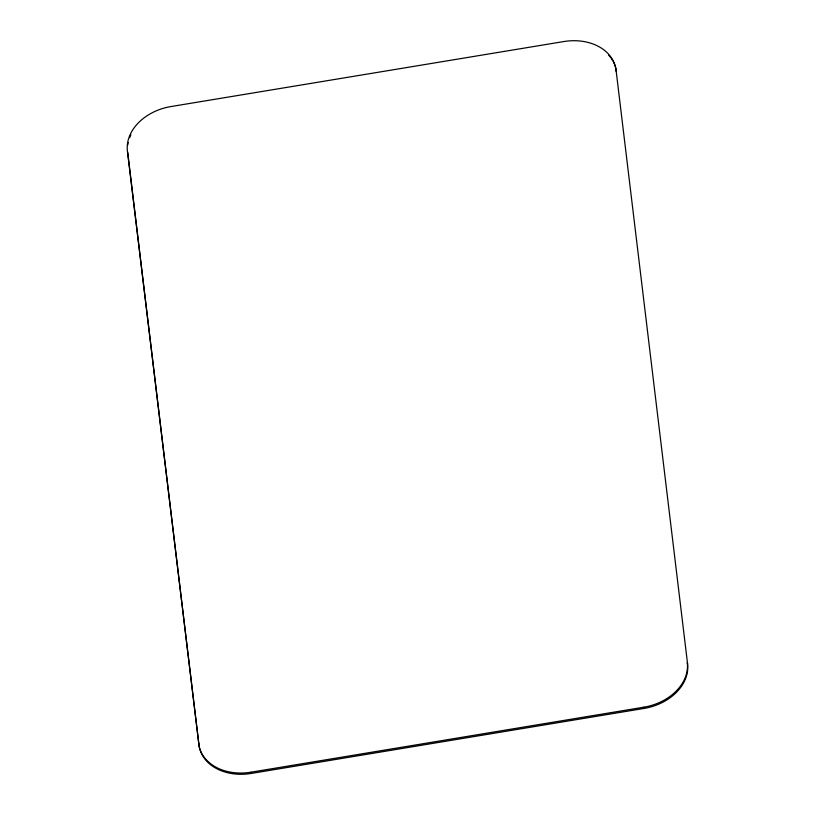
<?xml version="1.0" encoding="UTF-8"?>
<svg xmlns="http://www.w3.org/2000/svg" width="815" height="815" viewBox="0 0 815 815"><rect width="100%" height="100%" fill="white"/><g stroke="black" fill="none" stroke-linecap="round" stroke-linejoin="round"><path stroke-width="1.22" d="M198.646 743.555A48.625 36.757 -12.8 0 0 250.949 772.202L643.799 707.196A48.625 36.757 -12.8 0 0 687.31 662.697L687.585 663.94A48.625 36.757 -12.8 0 1 644.074 708.439L251.234 773.445A48.625 36.757 -12.8 0 1 198.931 744.798L127.415 151.06A48.625 36.757 -12.8 0 1 170.926 106.561L563.766 41.555A48.625 36.757 -12.8 0 1 616.069 70.202L616.354 71.445A48.625 36.757 -12.8 0 0 613.583 62.246M643.799 707.196L644.074 708.439M250.949 772.202L251.234 773.445M616.069 70.202L687.585 663.94M127.69 152.303L198.931 744.798M608.622 55.135A48.625 36.757 -12.8 0 1 610.272 57.06M611.026 58.048A48.625 36.757 -12.8 0 1 613.012 61.166M127.751 145.019A48.625 36.757 -12.8 0 1 128.189 142.564M129.656 137.704A48.625 36.757 -12.8 0 1 130.92 134.832"/></g></svg>
